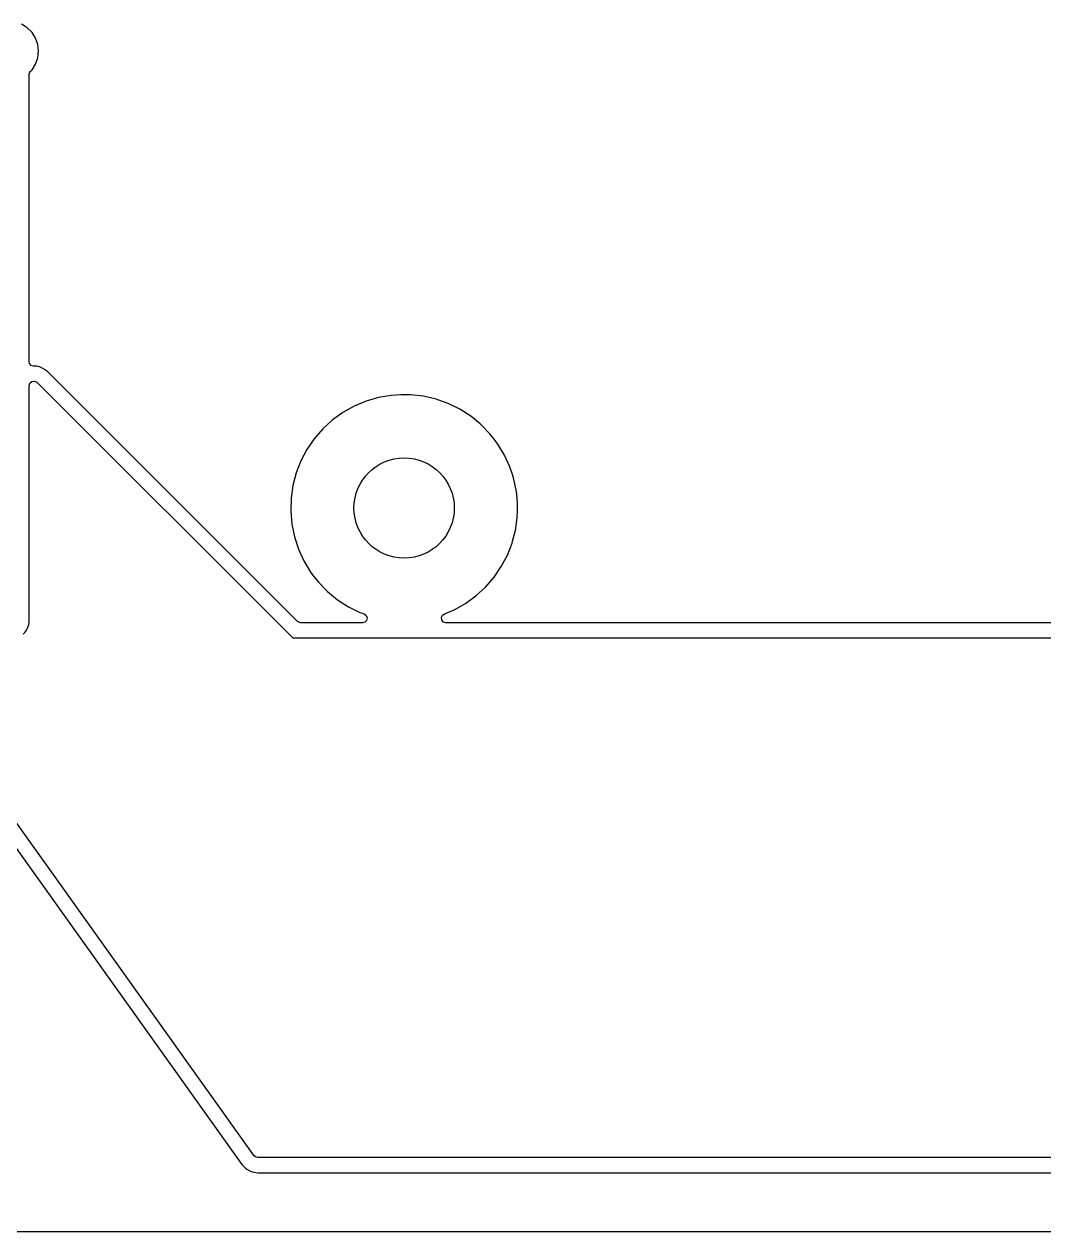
# Model space of a CAD drawing. Extents: x 0.71 to 7.56, y -5.16 to -0.79.
# Drawn here: x 1.802 to 2.883, y -5.157 to -3.877 of the extents above; entities that cross this region are included whole.
import ezdxf

# ---------------------------------------------------------------- set-up
doc = ezdxf.new("R2010")
doc.units = 0
doc.header["$MEASUREMENT"] = 0
doc.layers.add('BLACK', color=7, linetype='CONTINUOUS')

msp = doc.modelspace()

# ---------------------------------------------------------------- linework, layer by layer
at = {"layer": 'BLACK', "linetype": 'CONTINUOUS'}
for p, q in [((1.80299, -3.87893), (1.79919, -3.87654)), ((1.80521, -3.88032), (1.80299, -3.87893)), ((1.81023, -3.88534), (1.80521, -3.88032)), ((1.81246, -3.8889), (1.81023, -3.88534)), ((1.81401, -3.89136), (1.81246, -3.8889)), ((1.81635, -3.89806), (1.81401, -3.89136)), ((1.81715, -3.90512), (1.81635, -3.89806)), ((1.81635, -3.89806), (1.81635, -3.89806)), ((1.81673, -3.90886), (1.81715, -3.90512)), ((1.81715, -3.90512), (1.81715, -3.90512)), ((1.81023, -3.92489), (1.81401, -3.91888)), ((1.81401, -3.91888), (1.81635, -3.91218)), ((1.81635, -3.91218), (1.81673, -3.90886)), ((1.80715, -3.93), (1.80792, -3.92736)), ((1.80715, -4.23438), (1.80715, -3.93)), ((1.80792, -3.92736), (1.80858, -3.92655)), ((1.80858, -3.92655), (1.80887, -3.92625)), ((1.80887, -3.92625), (1.81023, -3.92489)), ((1.80756, -4.23635), (1.80715, -4.23438)), ((1.80933, -4.23845), (1.80756, -4.23635)), ((1.81196, -4.23926), (1.80933, -4.23845)), ((1.81544, -4.23931), (1.81196, -4.23926)), ((1.81818, -4.24016), (1.81544, -4.23931)), ((1.81935, -4.24052), (1.81818, -4.24016)), ((1.82186, -4.24167), (1.81935, -4.24052)), ((1.81935, -4.24052), (1.81935, -4.24052)), ((1.8243, -4.24328), (1.82186, -4.24167)), ((1.82602, -4.24443), (1.8243, -4.24328)), ((1.8261, -4.2445), (1.82602, -4.24443)), ((1.82657, -4.24493), (1.8261, -4.2445)), ((2.0918, -4.51016), (1.82657, -4.24493)), ((1.82657, -4.24493), (1.82657, -4.24493)), ((1.80715, -4.25988), (1.80792, -4.25724)), ((1.80715, -4.50649), (1.80715, -4.25988)), ((1.80792, -4.25724), (1.81, -4.25544)), ((1.81, -4.25544), (1.81272, -4.25504)), ((1.81272, -4.25504), (1.81522, -4.25619)), ((1.81522, -4.25619), (1.81548, -4.25642)), ((1.81548, -4.25642), (2.08661, -4.52756)), ((2.1643, -4.27646), (2.15165, -4.28181)), ((2.17748, -4.2726), (2.1643, -4.27646)), ((2.1643, -4.27646), (2.1643, -4.27646)), ((2.19101, -4.27025), (2.17748, -4.2726)), ((2.17748, -4.2726), (2.17748, -4.2726)), ((2.20129, -4.26967), (2.19101, -4.27025)), ((2.21159, -4.26967), (2.20129, -4.26967)), ((2.20129, -4.26967), (2.20129, -4.26967)), ((2.22524, -4.27123), (2.21159, -4.26967)), ((2.21159, -4.26967), (2.21159, -4.26967)), ((2.23862, -4.27434), (2.22524, -4.27123)), ((2.2406, -4.27505), (2.23862, -4.27434)), ((2.25155, -4.27896), (2.2406, -4.27505)), ((2.13969, -4.28857), (2.12858, -4.29664)), ((2.15165, -4.28181), (2.13969, -4.28857)), ((2.13969, -4.28857), (2.13969, -4.28857)), ((2.15165, -4.28181), (2.15165, -4.28181)), ((2.26388, -4.28502), (2.25155, -4.27896)), ((2.25155, -4.27896), (2.25155, -4.27896)), ((2.25155, -4.27896), (2.25155, -4.27896)), ((2.27543, -4.29244), (2.26388, -4.28502)), ((2.12858, -4.29664), (2.11846, -4.30593)), ((2.12858, -4.29664), (2.12858, -4.29664)), ((2.28533, -4.30053), (2.27543, -4.29244)), ((2.27543, -4.29244), (2.27543, -4.29244)), ((2.27543, -4.29244), (2.27543, -4.29244)), ((2.27543, -4.29244), (2.27543, -4.29244)), ((2.28607, -4.30114), (2.28533, -4.30053)), ((2.29564, -4.31099), (2.28607, -4.30114)), ((2.10946, -4.31631), (2.10171, -4.32764)), ((2.11846, -4.30593), (2.10946, -4.31631)), ((2.30001, -4.31666), (2.29564, -4.31099)), ((2.29564, -4.31099), (2.29564, -4.31099)), ((2.30402, -4.32186), (2.30001, -4.31666)), ((2.10171, -4.32764), (2.0953, -4.33979)), ((2.10171, -4.32764), (2.10171, -4.32764)), ((2.31112, -4.33363), (2.30402, -4.32186)), ((2.30402, -4.32186), (2.30402, -4.32186)), ((2.30402, -4.32186), (2.30402, -4.32186)), ((2.0953, -4.33979), (2.09032, -4.35259)), ((2.0953, -4.33979), (2.0953, -4.33979)), ((2.3168, -4.34607), (2.31112, -4.33363)), ((2.31112, -4.33363), (2.31112, -4.33363)), ((2.09032, -4.35259), (2.08683, -4.36587)), ((2.31682, -4.34612), (2.3168, -4.34607)), ((2.3198, -4.3553), (2.31682, -4.34612)), ((2.08683, -4.36587), (2.08487, -4.37947)), ((2.32107, -4.35918), (2.3198, -4.3553)), ((2.32242, -4.36587), (2.32107, -4.35918)), ((2.32107, -4.35918), (2.32107, -4.35918)), ((2.32379, -4.37264), (2.32242, -4.36587)), ((2.08487, -4.37947), (2.08448, -4.3932)), ((2.08487, -4.37947), (2.08487, -4.37947)), ((2.32438, -4.37947), (2.32379, -4.37264)), ((2.32497, -4.38633), (2.32438, -4.37947)), ((2.08448, -4.3932), (2.08448, -4.3932)), ((2.08448, -4.3932), (2.08565, -4.40688)), ((2.32458, -4.40006), (2.3248, -4.39236)), ((2.3248, -4.39236), (2.32497, -4.38633)), ((2.32497, -4.38633), (2.32497, -4.38633)), ((2.32262, -4.41365), (2.32458, -4.40006)), ((2.08565, -4.40688), (2.08838, -4.42034)), ((2.31962, -4.42507), (2.32236, -4.41464)), ((2.32236, -4.41464), (2.32262, -4.41365)), ((2.08838, -4.42034), (2.08838, -4.42035)), ((2.08838, -4.42035), (2.09263, -4.43341)), ((2.31415, -4.43974), (2.31913, -4.42694)), ((2.31913, -4.42694), (2.31962, -4.42507)), ((2.09263, -4.43341), (2.09833, -4.4459)), ((2.30774, -4.45188), (2.31415, -4.43974)), ((2.09833, -4.4459), (2.09833, -4.4459)), ((2.09833, -4.4459), (2.10542, -4.45766)), ((2.29999, -4.46322), (2.30774, -4.45188)), ((2.10542, -4.45766), (2.10542, -4.45766)), ((2.10542, -4.45766), (2.10542, -4.45766)), ((2.10542, -4.45766), (2.10737, -4.46019)), ((2.10737, -4.46019), (2.11381, -4.46854)), ((2.11381, -4.46854), (2.11381, -4.46854)), ((2.11381, -4.46854), (2.12338, -4.47839)), ((2.29099, -4.4736), (2.29999, -4.46322)), ((2.12338, -4.47839), (2.12338, -4.47839)), ((2.12338, -4.47839), (2.12338, -4.47839)), ((2.12338, -4.47839), (2.13402, -4.48708)), ((2.26976, -4.49096), (2.28087, -4.48289)), ((2.28087, -4.48289), (2.29099, -4.4736)), ((2.13402, -4.48708), (2.13402, -4.48708)), ((2.13402, -4.48708), (2.13402, -4.48708)), ((2.13402, -4.48708), (2.13402, -4.48708)), ((2.13402, -4.48708), (2.14557, -4.49451)), ((2.14557, -4.49451), (2.1579, -4.50057)), ((2.2578, -4.49772), (2.26976, -4.49096)), ((1.80722, -4.50732), (1.80715, -4.50649)), ((1.80716, -4.50961), (1.80733, -4.50796)), ((1.80733, -4.50796), (1.80722, -4.50732)), ((2.1579, -4.50057), (2.1579, -4.50057)), ((2.1579, -4.50057), (2.1579, -4.50057)), ((2.1579, -4.50057), (2.16223, -4.50211)), ((2.16223, -4.50211), (2.16445, -4.50373)), ((2.16445, -4.50373), (2.16545, -4.50629)), ((2.16545, -4.50629), (2.1649, -4.50899)), ((2.24422, -4.50602), (2.24536, -4.50352)), ((2.24461, -4.50874), (2.24422, -4.50602)), ((2.24641, -4.51082), (2.24461, -4.50874)), ((2.24536, -4.50352), (2.24715, -4.50222)), ((2.24715, -4.50222), (2.24935, -4.50129)), ((2.24935, -4.50129), (2.2578, -4.49772)), ((1.80266, -4.52186), (1.80352, -4.52044)), ((1.80352, -4.52044), (1.80366, -4.52023)), ((1.80366, -4.52023), (1.80466, -4.51891)), ((1.80466, -4.51891), (1.8049, -4.5183)), ((1.8049, -4.5183), (1.80527, -4.51756)), ((1.80527, -4.51756), (1.80561, -4.517)), ((1.80561, -4.517), (1.80606, -4.5154)), ((1.80606, -4.5154), (1.80614, -4.51516)), ((1.80614, -4.51516), (1.80675, -4.51362)), ((1.80675, -4.51362), (1.80681, -4.51297)), ((1.80681, -4.51297), (1.80697, -4.51215)), ((1.80697, -4.51215), (1.80715, -4.51152)), ((1.80715, -4.50986), (1.80716, -4.50961)), ((1.80715, -4.51152), (1.80715, -4.50986)), ((2.09261, -4.51082), (2.0918, -4.51016)), ((2.09525, -4.51159), (2.09261, -4.51082)), ((2.16059, -4.51159), (2.09525, -4.51159)), ((2.16299, -4.51096), (2.16059, -4.51159)), ((2.1649, -4.50899), (2.16299, -4.51096)), ((2.24905, -4.51159), (2.24641, -4.51082)), ((3.4598, -4.51159), (2.24905, -4.51159)), ((1.80084, -4.52356), (1.80266, -4.52186)), ((2.08661, -4.52756), (3.46289, -4.52756)), ((2.04578, -5.0767), (1.74601, -4.65701)), ((1.77378, -4.72335), (2.03279, -5.08597)), ((2.04712, -5.07797), (2.04578, -5.0767)), ((2.04976, -5.07874), (2.04712, -5.07797)), ((3.95024, -5.07874), (2.04976, -5.07874)), ((2.03279, -5.08597), (2.03279, -5.08597)), ((2.03279, -5.08597), (2.03279, -5.08598)), ((2.03279, -5.08598), (2.03478, -5.08826)), ((2.03478, -5.08826), (2.03478, -5.08826)), ((2.03478, -5.08826), (2.03478, -5.08826)), ((2.03478, -5.08826), (2.03591, -5.08934)), ((2.03591, -5.08934), (2.03611, -5.08953)), ((2.03611, -5.08953), (2.03811, -5.09114)), ((2.03811, -5.09114), (2.03811, -5.09114)), ((2.03811, -5.09114), (2.04262, -5.09328)), ((2.04262, -5.09328), (2.04262, -5.09328)), ((2.04262, -5.09328), (2.04262, -5.09328)), ((2.04262, -5.09328), (2.04526, -5.09406)), ((2.04526, -5.09406), (2.04526, -5.09406)), ((2.04526, -5.09406), (2.04526, -5.09406)), ((2.04526, -5.09406), (2.04588, -5.09415)), ((2.04588, -5.09415), (2.04976, -5.0947)), ((2.04976, -5.0947), (3.9405, -5.0947)), ((3.93211, -5.15746), (1.2662, -5.15746))]:
    msp.add_line(p, q, dxfattribs=at)
at = {"layer": 'BLACK'}
msp.add_circle((2.20472, -4.38976), 0.05315, dxfattribs=at)

doc.saveas('drawing.dxf')
